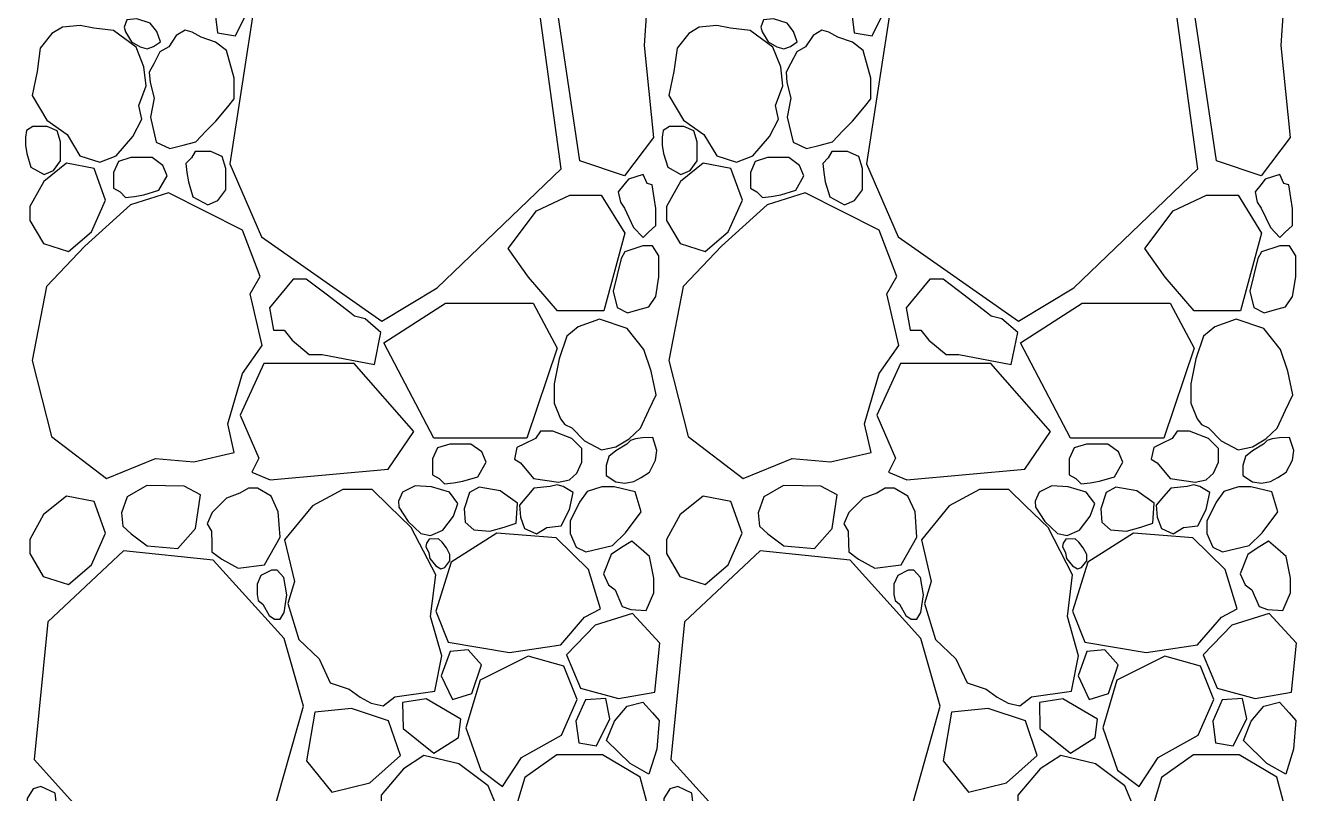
# Model space of a CAD drawing. Header units: millimetres. Extents: x 10227 to 13232, y 2 to 9351.
# Drawn here: x 11567.1 to 11743.2, y 172.6 to 279.1 of the extents above; entities that cross this region are included whole.
import ezdxf

# ---------------------------------------------------------------- set-up
doc = ezdxf.new("R2010")
doc.units = ezdxf.units.MM
doc.layers.add('RETINO', color=20, linetype='Continuous')

msp = doc.modelspace()

# ---------------------------------------------------------------- linework, layer by layer
at = {"layer": 'RETINO'}
for points in [[(11650.1, 258.26), (11643.94, 260.3), (11639.78, 288.31), (11645.3, 297.42), (11650.2, 297.87), (11654.13, 295.58), (11652.85, 276.31)], [(11738.32, 258.26), (11732.17, 260.3), (11728.01, 288.31), (11733.52, 297.42), (11738.43, 297.87), (11742.35, 295.58), (11741.07, 276.31)], [(11599.84, 249.77), (11616.5, 238.12), (11624.17, 242.7), (11641.33, 259.19), (11638.13, 282.79), (11624.4, 295.16), (11605.62, 291.13), (11598.83, 282.08), (11595.43, 259.88), (11599.84, 249.77)], [(11688.06, 249.77), (11704.73, 238.12), (11712.39, 242.7), (11729.56, 259.19), (11726.35, 282.79), (11712.62, 295.16), (11693.85, 291.13), (11687.06, 282.08), (11683.66, 259.88), (11688.06, 249.77)], [(11593.72, 278.05), (11596.21, 277.65), (11598.07, 281.37), (11597.49, 284.18), (11594.68, 284.03), (11593.34, 281.05), (11593.72, 278.05)], [(11681.95, 278.05), (11684.44, 277.65), (11686.29, 281.37), (11685.72, 284.18), (11682.9, 284.03), (11681.57, 281.05), (11681.95, 278.05)], [(11579.31, 278.37), (11576.57, 278.7), (11574.7, 279.07), (11572.24, 278.85), (11570.79, 277.98), (11569.17, 275.91), (11568.72, 272.71), (11568.04, 269.35), (11570.08, 265.97), (11572.89, 263.97), (11574.67, 261.03), (11577.41, 260.13), (11579.67, 261), (11582.01, 263.7), (11583.22, 266.07), (11582.83, 267.98), (11583.85, 270.7), (11583.54, 273.34), (11582.45, 276.07), (11579.31, 278.37)], [(11581.79, 276.81), (11583.02, 276.12), (11583.98, 275.82), (11584.88, 276.15), (11585.81, 276.81), (11585.3, 278.23), (11584.41, 279.38), (11582.54, 279.99), (11581.16, 279.86), (11580.78, 278.86), (11580.98, 278.17), (11581.79, 276.81)], [(11584.44, 266.35), (11585.24, 262.89), (11587.13, 262.03), (11588.98, 262.51), (11590.71, 262.97), (11592.17, 264.45), (11593.5, 265.8), (11595.14, 267.81), (11596.03, 268.91), (11596.03, 271.78), (11594.97, 275.61), (11593.47, 276.75), (11591.47, 277.44), (11590.21, 278.13), (11589.25, 278.43), (11588.02, 277.67), (11587, 276.09), (11585.75, 275.41), (11584.89, 273.77), (11584.27, 272.6), (11584.39, 271.19), (11584.94, 269.01), (11584.44, 266.35)], [(11667.54, 278.37), (11664.8, 278.7), (11662.93, 279.07), (11660.47, 278.85), (11659.02, 277.98), (11657.4, 275.91), (11656.94, 272.71), (11656.26, 269.35), (11658.31, 265.97), (11661.12, 263.97), (11662.9, 261.03), (11665.63, 260.13), (11667.9, 261), (11670.23, 263.7), (11671.45, 266.07), (11671.05, 267.98), (11672.07, 270.7), (11671.76, 273.34), (11670.68, 276.07), (11667.54, 278.37)], [(11670.02, 276.81), (11671.24, 276.12), (11672.21, 275.82), (11673.11, 276.15), (11674.03, 276.81), (11673.53, 278.23), (11672.64, 279.38), (11670.76, 279.99), (11669.39, 279.86), (11669.01, 278.86), (11669.21, 278.17), (11670.02, 276.81)], [(11672.67, 266.35), (11673.47, 262.89), (11675.36, 262.03), (11677.21, 262.51), (11678.94, 262.97), (11680.39, 264.45), (11681.72, 265.8), (11683.36, 267.81), (11684.25, 268.91), (11684.25, 271.78), (11683.19, 275.61), (11681.7, 276.75), (11679.69, 277.44), (11678.44, 278.13), (11677.47, 278.43), (11676.25, 277.67), (11675.22, 276.09), (11673.98, 275.41), (11673.11, 273.77), (11672.5, 272.6), (11672.62, 271.19), (11673.17, 269.01), (11672.67, 266.35)], [(11652.85, 276.31), (11654.13, 263.55)], [(11741.07, 276.31), (11742.35, 263.55)], [(11567.31, 261.31), (11567.88, 259.44), (11569.72, 258.43), (11570.98, 258.97), (11571.96, 260.3), (11571.96, 262.96), (11571.49, 264.47), (11570.11, 265.09), (11568.13, 265.09), (11567.26, 264.53), (11567.11, 263.59), (11567.12, 262.48), (11567.31, 261.31)], [(11655.54, 261.31), (11656.11, 259.44), (11657.94, 258.43), (11659.21, 258.97), (11660.19, 260.3), (11660.19, 262.96), (11659.72, 264.47), (11658.33, 265.09), (11656.36, 265.09), (11655.48, 264.53), (11655.34, 263.59), (11655.35, 262.48), (11655.54, 261.31)], [(11654.13, 263.55), (11650.1, 258.26)], [(11742.35, 263.55), (11738.32, 258.26)], [(11583.53, 255.59), (11585.61, 256.23), (11586.74, 258.26), (11586.14, 259.67), (11584.66, 260.76), (11581.7, 260.76), (11580.02, 260.24), (11579.33, 258.7), (11579.33, 256.51), (11580.22, 256), (11581, 255.25), (11582.23, 255.38), (11583.53, 255.59)], [(11589.7, 257.41), (11590.33, 255.33), (11592.37, 254.21), (11593.78, 254.8), (11594.87, 256.28), (11594.87, 259.24), (11594.35, 260.92), (11592.81, 261.61), (11590.61, 261.61), (11590.1, 260.72), (11589.35, 259.94), (11589.49, 258.71), (11589.7, 257.41)], [(11671.76, 255.59), (11673.84, 256.23), (11674.96, 258.26), (11674.36, 259.67), (11672.89, 260.76), (11669.93, 260.76), (11668.24, 260.24), (11667.56, 258.7), (11667.56, 256.51), (11668.45, 256), (11669.23, 255.25), (11670.46, 255.38), (11671.76, 255.59)], [(11677.93, 257.41), (11678.56, 255.33), (11680.6, 254.21), (11682, 254.8), (11683.09, 256.28), (11683.09, 259.24), (11682.57, 260.92), (11681.03, 261.61), (11678.84, 261.61), (11678.33, 260.72), (11677.58, 259.94), (11677.72, 258.71), (11677.93, 257.41)], [(11569.6, 248.85), (11573.08, 247.74), (11576.28, 250.48), (11578.22, 254.85), (11576.63, 259.25), (11572.82, 259.99), (11569.64, 257.45), (11567.73, 254), (11567.73, 252.06), (11569.6, 248.85)], [(11657.82, 248.85), (11661.31, 247.74), (11664.5, 250.48), (11666.45, 254.85), (11664.86, 259.25), (11661.04, 259.99), (11657.87, 257.45), (11655.96, 254), (11655.96, 252.06), (11657.82, 248.85)], [(11650.12, 253.75), (11651.39, 251.08), (11652.7, 249.68), (11653.41, 250.37), (11654.45, 251.36), (11654.45, 253.73), (11654.23, 255.17), (11653.97, 256.97), (11653.24, 257.18), (11652.69, 258.42), (11650.66, 257.77), (11650.05, 257.01), (11649.26, 256.03), (11649.55, 254.59), (11650.12, 253.75)], [(11738.35, 253.75), (11739.61, 251.08), (11740.92, 249.68), (11741.64, 250.37), (11742.67, 251.36), (11742.67, 253.73), (11742.46, 255.17), (11742.19, 256.97), (11741.47, 257.18), (11740.92, 258.42), (11738.88, 257.77), (11738.28, 257.01), (11737.49, 256.03), (11737.77, 254.59), (11738.35, 253.75)], [(11590.44, 218.63), (11596.05, 219.88), (11595.16, 223.88), (11597.19, 230.85), (11599.91, 234.72), (11598.25, 241.91), (11599.65, 244.28), (11597.19, 250.69), (11586.94, 255.87), (11581.68, 254.2), (11575.34, 248.51), (11570.01, 242.89), (11568.04, 232.64), (11570.71, 222.11), (11578.33, 216.29), (11585.12, 219.07), (11590.44, 218.63)], [(11636.83, 244.18), (11634.01, 248.18), (11637.92, 253.37), (11642.55, 255.55), (11646.9, 255.55), (11650.17, 250.28), (11647.27, 239.55), (11640.82, 239.55), (11636.83, 244.18)], [(11678.66, 218.63), (11684.28, 219.88), (11683.39, 223.88), (11685.42, 230.85), (11688.14, 234.72), (11686.47, 241.91), (11687.87, 244.28), (11685.42, 250.69), (11675.16, 255.87), (11669.9, 254.2), (11663.56, 248.51), (11658.23, 242.89), (11656.27, 232.64), (11658.93, 222.11), (11666.56, 216.29), (11673.34, 219.07), (11678.66, 218.63)], [(11725.05, 244.18), (11722.24, 248.18), (11726.14, 253.37), (11730.77, 255.55), (11735.13, 255.55), (11738.4, 250.28), (11735.49, 239.55), (11729.05, 239.55), (11725.05, 244.18)], [(11649.1, 239.99), (11650.54, 239.27), (11651.97, 239.67), (11653.49, 240.09), (11654.45, 241.51), (11654.89, 244.22), (11654.89, 247.16), (11654.02, 248.53), (11652.68, 248.53), (11650.16, 247.71), (11649.64, 246.79), (11648.56, 242.25), (11649.1, 239.99)], [(11737.32, 239.99), (11738.76, 239.27), (11740.2, 239.67), (11741.72, 240.09), (11742.67, 241.51), (11743.12, 244.22), (11743.12, 247.16), (11742.25, 248.53), (11740.91, 248.53), (11738.39, 247.71), (11737.87, 246.79), (11736.79, 242.25), (11737.32, 239.99)], [(11604.07, 235.47), (11606.45, 233.49), (11608.22, 233.49), (11615.49, 232.09), (11616.37, 236.51), (11614.19, 238.43), (11612.71, 238.81), (11612.01, 239.37), (11608.95, 241.71), (11606.03, 243.93), (11604.22, 243.93), (11602.46, 241.81), (11600.92, 239.97), (11601.47, 236.87), (11602.97, 236.87), (11604.07, 235.47)], [(11692.29, 235.47), (11694.68, 233.49), (11696.45, 233.49), (11703.71, 232.09), (11704.6, 236.51), (11702.42, 238.43), (11700.93, 238.81), (11700.24, 239.37), (11697.17, 241.71), (11694.26, 243.93), (11692.45, 243.93), (11690.68, 241.81), (11689.15, 239.97), (11689.7, 236.87), (11691.2, 236.87), (11692.29, 235.47)], [(11616.76, 235.09), (11625.31, 240.61), (11637.48, 240.61), (11640.81, 234.37), (11636.61, 221.89), (11623.71, 221.89), (11616.76, 235.09)], [(11704.99, 235.09), (11713.54, 240.61), (11725.71, 240.61), (11729.04, 234.37), (11724.84, 221.89), (11711.94, 221.89), (11704.99, 235.09)], [(11642.82, 223.33), (11644.59, 221.5), (11646.92, 220.25), (11648.93, 220.71), (11650.75, 221.78), (11652.33, 223.28), (11653.51, 225.79), (11654.5, 227.9), (11653.83, 231.15), (11652.79, 234.19), (11650.51, 237.09), (11646.65, 238.37), (11643.72, 237.3), (11642.15, 236.01), (11641.07, 232.87), (11640.36, 229.43), (11640.36, 226.75), (11641.25, 224.57), (11641.85, 223.77), (11642.82, 223.33)], [(11731.05, 223.33), (11732.81, 221.5), (11735.15, 220.25), (11737.16, 220.71), (11738.98, 221.78), (11740.55, 223.28), (11741.73, 225.79), (11742.73, 227.9), (11742.05, 231.15), (11741.02, 234.19), (11738.73, 237.09), (11734.88, 238.37), (11731.94, 237.3), (11730.37, 236.01), (11729.3, 232.87), (11728.59, 229.43), (11728.59, 226.75), (11729.48, 224.57), (11730.07, 223.77), (11731.05, 223.33)], [(11599.44, 219.1), (11598.49, 217.16), (11601.02, 216.11), (11617.39, 217.59), (11620.93, 222.81), (11612.64, 232.23), (11600.15, 232.23), (11596.87, 225.08), (11599.44, 219.1)], [(11687.66, 219.1), (11686.72, 217.16), (11689.24, 216.11), (11705.61, 217.59), (11709.16, 222.81), (11700.86, 232.23), (11688.38, 232.23), (11685.1, 225.08), (11687.66, 219.1)], [(11635.69, 218.47), (11637.51, 216.31), (11640.99, 215.79), (11642.52, 216.12), (11643.51, 217.06), (11643.75, 217.57), (11644.22, 218.57), (11644.22, 220.44), (11642.82, 221.84), (11640.2, 222.84), (11638.48, 222.84), (11637.77, 221.85), (11636.25, 221.11), (11635.22, 220.61), (11634.87, 218.97), (11635.69, 218.47)], [(11650.43, 221.08), (11648.9, 220.14), (11647.94, 219.34), (11647.56, 218.08), (11647.56, 216.73), (11648.93, 215.84), (11650.16, 215.67), (11651.42, 215.89), (11652.41, 216.42), (11653.59, 217.19), (11654.43, 218.85), (11654.62, 220.18), (11654.05, 221.97), (11652.63, 221.95), (11651.65, 221.79), (11650.96, 221.55), (11650.43, 221.08)], [(11723.91, 218.47), (11725.73, 216.31), (11729.21, 215.79), (11730.74, 216.12), (11731.74, 217.06), (11731.98, 217.57), (11732.45, 218.57), (11732.45, 220.44), (11731.04, 221.84), (11728.43, 222.84), (11726.7, 222.84), (11726, 221.85), (11724.48, 221.11), (11723.45, 220.61), (11723.09, 218.97), (11723.91, 218.47)], [(11738.66, 221.08), (11737.13, 220.14), (11736.17, 219.34), (11735.78, 218.08), (11735.78, 216.73), (11737.15, 215.84), (11738.39, 215.67), (11739.65, 215.89), (11740.63, 216.42), (11741.81, 217.19), (11742.66, 218.85), (11742.85, 220.18), (11742.27, 221.97), (11740.86, 221.95), (11739.87, 221.79), (11739.19, 221.55), (11738.66, 221.08)], [(11627.73, 215.91), (11629.8, 216.55), (11630.93, 218.58), (11630.33, 219.99), (11628.85, 221.08), (11625.9, 221.08), (11624.21, 220.56), (11623.53, 219.02), (11623.53, 216.83), (11624.42, 216.32), (11625.19, 215.57), (11626.42, 215.7), (11627.73, 215.91)], [(11715.95, 215.91), (11718.03, 216.55), (11719.15, 218.58), (11718.56, 219.99), (11717.08, 221.08), (11714.12, 221.08), (11712.44, 220.56), (11711.75, 219.02), (11711.75, 216.83), (11712.64, 216.32), (11713.42, 215.57), (11714.65, 215.7), (11715.95, 215.91)], [(11583.94, 215.35), (11581.19, 213.77)], [(11590.66, 209.35), (11591.37, 214.05), (11589.1, 215.23), (11583.94, 215.35)], [(11596.57, 203.86), (11600.25, 204.32), (11602.42, 208.19), (11602.15, 211.69), (11601.17, 213.87), (11599.25, 214.97), (11598.01, 214.95), (11596.84, 214.27), (11594.98, 213.57), (11592.99, 211.61), (11592.28, 210.03), (11592.89, 208.98), (11592.93, 207.29), (11592.96, 206.15), (11594.32, 205.14), (11596.57, 203.86)], [(11620.15, 210.35), (11621.91, 208.67), (11623.26, 208.41), (11624.93, 209.12), (11626.43, 211.08), (11627.04, 212.84), (11625.86, 214.41), (11623.38, 215.14), (11621.11, 215.27), (11619.36, 214.41), (11618.8, 213.18), (11618.83, 212.33), (11620.15, 210.35)], [(11629.96, 215.09), (11628.65, 214.34)], [(11635.09, 210.13), (11635.28, 212.88), (11632.88, 214.61), (11629.96, 215.09)], [(11639.37, 209.51), (11641.34, 209.75), (11642.51, 212.02), (11642.99, 214.36), (11641.62, 215.2), (11640.78, 215.44), (11639.84, 215.17), (11637.58, 214.94), (11636.57, 213.8), (11635.58, 212.6), (11635.72, 210.96), (11636.28, 209.38), (11637.4, 208.85), (11637.91, 208.63), (11639.37, 209.51)], [(11644.76, 206.14), (11648.46, 207.02), (11650.26, 208.78), (11652.43, 211.7), (11651.6, 214.43), (11648.69, 215.13), (11646.98, 215.13), (11644.95, 214.48), (11643.88, 213.03), (11642.59, 210.38), (11642.59, 208.7), (11643.44, 206.77), (11644.76, 206.14)], [(11672.17, 215.35), (11669.41, 213.77)], [(11678.89, 209.35), (11679.59, 214.05), (11677.32, 215.23), (11672.17, 215.35)], [(11684.8, 203.86), (11688.47, 204.32), (11690.65, 208.19), (11690.38, 211.69), (11689.39, 213.87), (11687.48, 214.97), (11686.23, 214.95), (11685.07, 214.27), (11683.2, 213.57), (11681.22, 211.61), (11680.5, 210.03), (11681.12, 208.98), (11681.16, 207.29), (11681.19, 206.15), (11682.54, 205.14), (11684.8, 203.86)], [(11708.37, 210.35), (11710.14, 208.67), (11711.48, 208.41), (11713.15, 209.12), (11714.66, 211.08), (11715.27, 212.84), (11714.08, 214.41), (11711.6, 215.14), (11709.34, 215.27), (11707.59, 214.41), (11707.03, 213.18), (11707.05, 212.33), (11708.37, 210.35)], [(11718.19, 215.09), (11716.88, 214.34)], [(11723.31, 210.13), (11723.51, 212.88), (11721.11, 214.61), (11718.19, 215.09)], [(11727.59, 209.51), (11729.57, 209.75), (11730.74, 212.02), (11731.21, 214.36), (11729.85, 215.2), (11729.01, 215.44), (11728.07, 215.17), (11725.8, 214.94), (11724.79, 213.8), (11723.81, 212.6), (11723.95, 210.96), (11724.51, 209.38), (11725.63, 208.85), (11726.14, 208.63), (11727.59, 209.51)], [(11732.98, 206.14), (11736.68, 207.02), (11738.49, 208.78), (11740.66, 211.7), (11739.83, 214.43), (11736.91, 215.13), (11735.2, 215.13), (11733.18, 214.48), (11732.1, 213.03), (11730.82, 210.38), (11730.82, 208.7), (11731.66, 206.77), (11732.98, 206.14)], [(11569.58, 202.71), (11573.07, 201.6), (11576.26, 204.34), (11578.21, 208.71), (11576.62, 213.11), (11572.8, 213.86), (11569.62, 211.31), (11567.72, 207.86), (11567.72, 205.92), (11569.58, 202.71)], [(11581.19, 213.77), (11580.44, 211.53), (11580.59, 209.69)], [(11618.3, 186.07), (11623.85, 186.84), (11624.83, 191.72), (11623.26, 197.19), (11623.98, 202.97), (11620.58, 209.5), (11617.46, 212.52), (11615.14, 214.77), (11611.08, 214.77), (11606.9, 212.52), (11603.03, 207.81), (11604.4, 202.03), (11603.49, 198.99), (11605, 193.97), (11607.81, 191.31), (11609.35, 188), (11611.99, 187.12), (11613.51, 185.98), (11615.03, 185.17), (11616.66, 184.78), (11618.3, 186.07)], [(11628.65, 214.34), (11627.9, 212.1), (11628.05, 210.25)], [(11657.81, 202.71), (11661.29, 201.6), (11664.49, 204.34), (11666.43, 208.71), (11664.84, 213.11), (11661.03, 213.86), (11657.85, 211.31), (11655.94, 207.86), (11655.94, 205.92), (11657.81, 202.71)], [(11669.41, 213.77), (11668.66, 211.53), (11668.82, 209.69)], [(11706.53, 186.07), (11712.08, 186.84), (11713.05, 191.72), (11711.49, 197.19), (11712.21, 202.97), (11708.81, 209.5), (11705.69, 212.52), (11703.37, 214.77), (11699.31, 214.77), (11695.13, 212.52), (11691.26, 207.81), (11692.62, 202.03), (11691.71, 198.99), (11693.23, 193.97), (11696.04, 191.31), (11697.58, 188), (11700.22, 187.12), (11701.74, 185.98), (11703.26, 185.17), (11704.89, 184.78), (11706.53, 186.07)], [(11716.88, 214.34), (11716.13, 212.1), (11716.28, 210.25)], [(11580.59, 209.69), (11581.77, 208.62)], [(11628.05, 210.25), (11629.24, 209.18)], [(11629.24, 209.18), (11631.45, 209.02), (11633.44, 209.54), (11635.09, 210.13)], [(11668.82, 209.69), (11670, 208.62)], [(11716.28, 210.25), (11717.46, 209.18)], [(11717.46, 209.18), (11719.68, 209.02), (11721.67, 209.54), (11723.31, 210.13)], [(11581.77, 208.62), (11583.99, 206.95), (11588.25, 206.62), (11590.66, 209.35)], [(11623.15, 205.21), (11623.97, 204.22), (11624.68, 203.79), (11625.21, 203.97), (11625.94, 204.87), (11625.94, 205.79), (11625.45, 206.67), (11624.84, 207.49), (11624.33, 207.96), (11623.06, 207.91), (11622.68, 207.35), (11622.57, 206.88), (11623, 205.98), (11623.15, 205.21)], [(11623.96, 197.92), (11625.68, 193.61), (11634.19, 192.2), (11641.32, 193.26), (11644.6, 197.1), (11646.78, 198.23), (11645.14, 203.69), (11640.63, 208.09), (11632.41, 208.73), (11626.08, 204.72), (11623.96, 197.92)], [(11670, 208.62), (11672.21, 206.95), (11676.47, 206.62), (11678.89, 209.35)], [(11711.38, 205.21), (11712.2, 204.22), (11712.91, 203.79), (11713.44, 203.97), (11714.17, 204.87), (11714.17, 205.79), (11713.68, 206.67), (11713.07, 207.49), (11712.55, 207.96), (11711.28, 207.91), (11710.91, 207.35), (11710.79, 206.88), (11711.23, 205.98), (11711.38, 205.21)], [(11712.19, 197.92), (11713.91, 193.61), (11722.42, 192.2), (11729.54, 193.26), (11732.83, 197.1), (11735, 198.23), (11733.37, 203.69), (11728.86, 208.09), (11720.64, 208.73), (11714.31, 204.72), (11712.19, 197.92)], [(11602.94, 194.13), (11593.14, 205), (11580.69, 206.27), (11570.23, 196.43), (11568.33, 177.38), (11578.36, 166.25), (11592.19, 164.24), (11601.18, 168.98), (11605.64, 184.77), (11602.94, 194.13)], [(11653.12, 198.02), (11654.17, 200.47), (11654.17, 202.47), (11653.57, 205.51), (11652.41, 206.51), (11651.12, 207.62), (11649.57, 206.63), (11648.27, 205.79), (11647.22, 203.11), (11647.89, 201.55), (11648.82, 200.87), (11649.81, 198.56), (11651, 198.15), (11653.12, 198.02)], [(11691.17, 194.13), (11681.37, 205), (11668.92, 206.27), (11658.45, 196.43), (11656.55, 177.38), (11666.59, 166.25), (11680.42, 164.24), (11689.41, 168.98), (11693.86, 184.77), (11691.17, 194.13)], [(11741.34, 198.02), (11742.39, 200.47), (11742.39, 202.47), (11741.79, 205.51), (11740.63, 206.51), (11739.34, 207.62), (11737.8, 206.63), (11736.5, 205.79), (11735.44, 203.11), (11736.12, 201.55), (11737.04, 200.87), (11738.04, 198.56), (11739.22, 198.15), (11741.34, 198.02)], [(11600.01, 198.87), (11600.89, 197.33), (11601.61, 196.81), (11602.41, 196.81), (11602.98, 197.73), (11603.32, 200.19), (11602.92, 202.56), (11602.01, 203.62), (11601.21, 203.62), (11599.75, 202.85), (11599.24, 201.68), (11599.24, 200.22), (11599.38, 199.38), (11600.01, 198.87)], [(11688.23, 198.87), (11689.12, 197.33), (11689.83, 196.81), (11690.63, 196.81), (11691.2, 197.73), (11691.55, 200.19), (11691.15, 202.56), (11690.23, 203.62), (11689.43, 203.62), (11687.98, 202.85), (11687.46, 201.68), (11687.46, 200.22), (11687.61, 199.38), (11688.23, 198.87)], [(11649.29, 185.83), (11654.31, 186.68), (11655.02, 193.49), (11651.23, 197.61), (11646.04, 195.99), (11642.08, 191.88), (11644.02, 187.23), (11649.29, 185.83)], [(11737.51, 185.83), (11742.54, 186.68), (11743.25, 193.49), (11739.46, 197.61), (11734.26, 195.99), (11730.31, 191.88), (11732.24, 187.23), (11737.51, 185.83)], [(11628.47, 192.54), (11625.96, 192.33), (11624.73, 188.96), (11626.28, 185.68), (11628.98, 186.51), (11630.29, 190.46), (11628.47, 192.54)], [(11716.7, 192.54), (11714.19, 192.33), (11712.96, 188.96), (11714.5, 185.68), (11717.2, 186.51), (11718.52, 190.46), (11716.7, 192.54)], [(11635.86, 177.63), (11641.38, 180.74), (11643.56, 185.69), (11641.72, 190.29), (11636.78, 191.68), (11630.11, 188.34), (11628.15, 181.77), (11630.22, 175.9), (11633.21, 173.6), (11635.86, 177.63)], [(11724.08, 177.63), (11729.6, 180.74), (11731.79, 185.69), (11729.95, 190.29), (11725, 191.68), (11718.33, 188.34), (11716.38, 181.77), (11718.45, 175.9), (11721.44, 173.6), (11724.08, 177.63)], [(11627.14, 180.43), (11627.45, 182.94), (11622.62, 185.76), (11619.38, 185.26), (11619.45, 181.67), (11623.7, 178.26), (11627.14, 180.43)], [(11643.77, 179.67), (11646.26, 179.27), (11648.11, 182.98), (11647.54, 185.8), (11644.72, 185.65), (11643.39, 182.67), (11643.77, 179.67)], [(11654.6, 178.78), (11653.51, 175.34), (11650.89, 176.83), (11647.64, 180), (11648.73, 182.66), (11650.49, 184.74), (11652.66, 185.29), (11654.01, 183.84), (11654.91, 182.75), (11654.6, 178.78)], [(11715.36, 180.43), (11715.68, 182.94), (11710.85, 185.76), (11707.61, 185.26), (11707.68, 181.67), (11711.92, 178.26), (11715.36, 180.43)], [(11731.99, 179.67), (11734.48, 179.27), (11736.34, 182.98), (11735.77, 185.8), (11732.95, 185.65), (11731.62, 182.67), (11731.99, 179.67)], [(11742.82, 178.78), (11741.74, 175.34), (11739.12, 176.83), (11735.87, 180), (11736.95, 182.66), (11738.71, 184.74), (11740.88, 185.29), (11742.24, 183.84), (11743.14, 182.75), (11742.82, 178.78)], [(11612.27, 184.45), (11607.2, 183.94), (11606.04, 177.19), (11609.55, 172.83), (11614.84, 174.11), (11619.06, 177.94), (11617.44, 182.71), (11612.27, 184.45)], [(11700.5, 184.45), (11695.43, 183.94), (11694.27, 177.19), (11697.78, 172.83), (11703.07, 174.11), (11707.28, 177.94), (11705.67, 182.71), (11700.5, 184.45)], [(11622.33, 153.06), (11627.71, 155.38), (11631.24, 162.94), (11634.03, 166.95), (11632.88, 169.75), (11631.24, 173.7), (11627.16, 176.76), (11622.33, 177.92), (11619.48, 176.08), (11616.42, 172.4), (11616.42, 168.11), (11617.78, 165.12), (11617.78, 162.12), (11617.78, 157.15), (11617.78, 154.22), (11620.5, 151.43), (11622.33, 153.06)], [(11641.96, 164.63), (11645.29, 159.31), (11654.35, 161.83), (11654.35, 167.15), (11652.31, 174.93), (11647.06, 178), (11640.73, 178), (11636.3, 174.86), (11634.6, 169.2), (11636.64, 166.27), (11641.96, 164.63)], [(11710.56, 153.06), (11715.93, 155.38), (11719.47, 162.94), (11722.26, 166.95), (11721.1, 169.75), (11719.47, 173.7), (11715.39, 176.76), (11710.56, 177.92), (11707.7, 176.08), (11704.64, 172.4), (11704.64, 168.11), (11706, 165.12), (11706, 162.12), (11706, 157.15), (11706, 154.22), (11708.72, 151.43), (11710.56, 153.06)], [(11730.18, 164.63), (11733.52, 159.31), (11742.58, 161.83), (11742.58, 167.15), (11740.53, 174.93), (11735.29, 178), (11728.96, 178), (11724.53, 174.86), (11722.83, 169.2), (11724.87, 166.27), (11730.18, 164.63)], [(11567.22, 167.43), (11567.34, 165.35), (11568.03, 164.05), (11569, 163.86), (11570.92, 164.56), (11571.51, 165.96), (11571.42, 167.89), (11571.6, 169.54), (11571.24, 172.7), (11569.26, 173.6), (11568.19, 173.32), (11567.33, 171.95), (11567.44, 168.91), (11567.22, 167.43)], [(11655.45, 167.43), (11655.57, 165.35), (11656.26, 164.05), (11657.23, 163.86), (11659.15, 164.56), (11659.74, 165.96), (11659.65, 167.89), (11659.83, 169.54), (11659.47, 172.7), (11657.49, 173.6), (11656.42, 173.32), (11655.56, 171.95), (11655.67, 168.91), (11655.45, 167.43)]]:
    msp.add_lwpolyline(points, dxfattribs=at)

doc.saveas('drawing.dxf')
